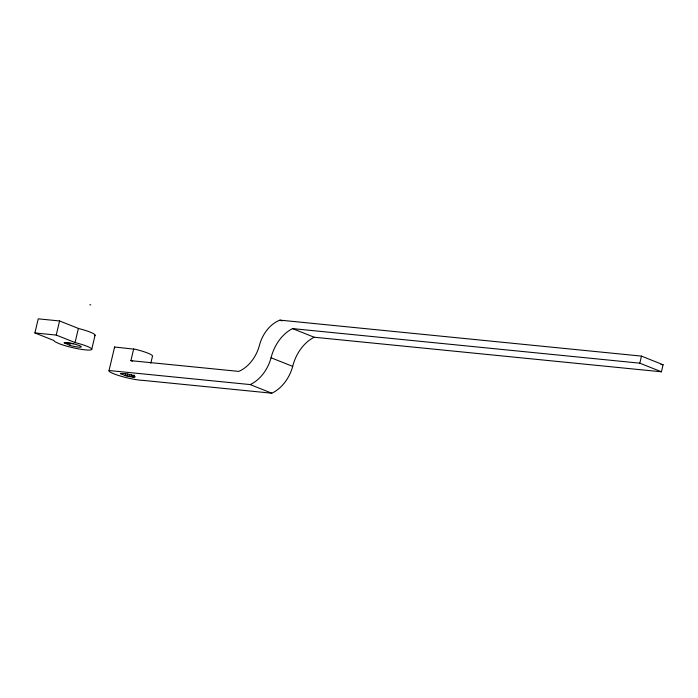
<?xml version="1.0" encoding="UTF-8"?>
<svg xmlns="http://www.w3.org/2000/svg" width="698" height="698" viewBox="0 0 698 698"><rect width="100%" height="100%" fill="white"/><g stroke="black" fill="none" stroke-linecap="round" stroke-linejoin="round"><path stroke-width="1.05" d="M34.9 332.946L56.233 335.075L75.305 342.639A19.527 2.748 13.3 0 1 86.133 345.938L86.953 346.26A19.527 2.748 13.3 0 1 85.749 349.916A19.527 2.748 13.3 0 1 59.251 343.721L54.863 341.68L53.711 340.441L34.9 332.946L38.233 318.838L59.574 320.958L78.638 328.531A19.527 2.748 13.3 0 1 89.466 331.829L90.286 332.152A19.527 2.748 13.3 0 1 94.553 335.668M56.233 335.075L59.574 320.958M69.817 345.37L64.199 342.762L67.209 342.596A8.786 1.239 13.3 0 1 73.447 343.748L79.267 345.536A8.786 1.239 13.3 0 1 79.747 347.194L78.246 347.089A8.786 1.239 13.3 0 1 69.817 345.37L70.297 343.355M75.044 342.578L78.385 328.461M91.726 349.366L95.059 335.249M133.676 348.904L130.901 360.665L238.742 371.397A32.518 23.357 -68.3 0 0 259.639 344.594A30.668 22.022 -68.3 0 1 279.977 320.129L641.479 356.111L663.1 364.74L661.434 371.798L314.152 337.23A36.174 25.974 -68.3 0 0 292.698 366.389A34.176 24.543 -68.3 0 1 271.801 393.201L143.378 380.419A19.527 2.748 13.3 0 1 121.199 376.266A19.527 2.748 13.3 0 1 109.045 370.525L114.603 347.011L135.456 349.314A19.527 2.748 13.3 0 1 152.443 356.338L150.82 363.196M125.143 375.568L120.405 373.639C129.749 372.479 145.629 380.366 125.143 375.568L125.631 373.526M127.053 376.074L127.533 374.023M129.008 376.501L129.488 374.46M130.884 376.85L131.372 374.8M132.681 377.077L133.17 375.035M133.894 377.164L134.382 375.123M661.434 371.798L639.813 363.169L641.479 356.111M89.754 304.86L90.784 304.799M660.936 364.522L663.1 364.74M109.045 370.525L250.181 384.581A34.176 24.543 -68.3 0 0 271.077 357.769A36.174 25.974 -68.3 0 1 292.532 328.601L639.813 363.169M64.225 342.858L73.648 343.8M130.901 360.665L132.681 361.067M279.977 320.129L281.94 320.914M292.532 328.601L314.152 337.23M271.077 357.769L292.698 366.389M250.181 384.581L271.801 393.201M114.751 347.779A19.527 2.748 13.3 0 1 114.603 347.011"/></g></svg>
